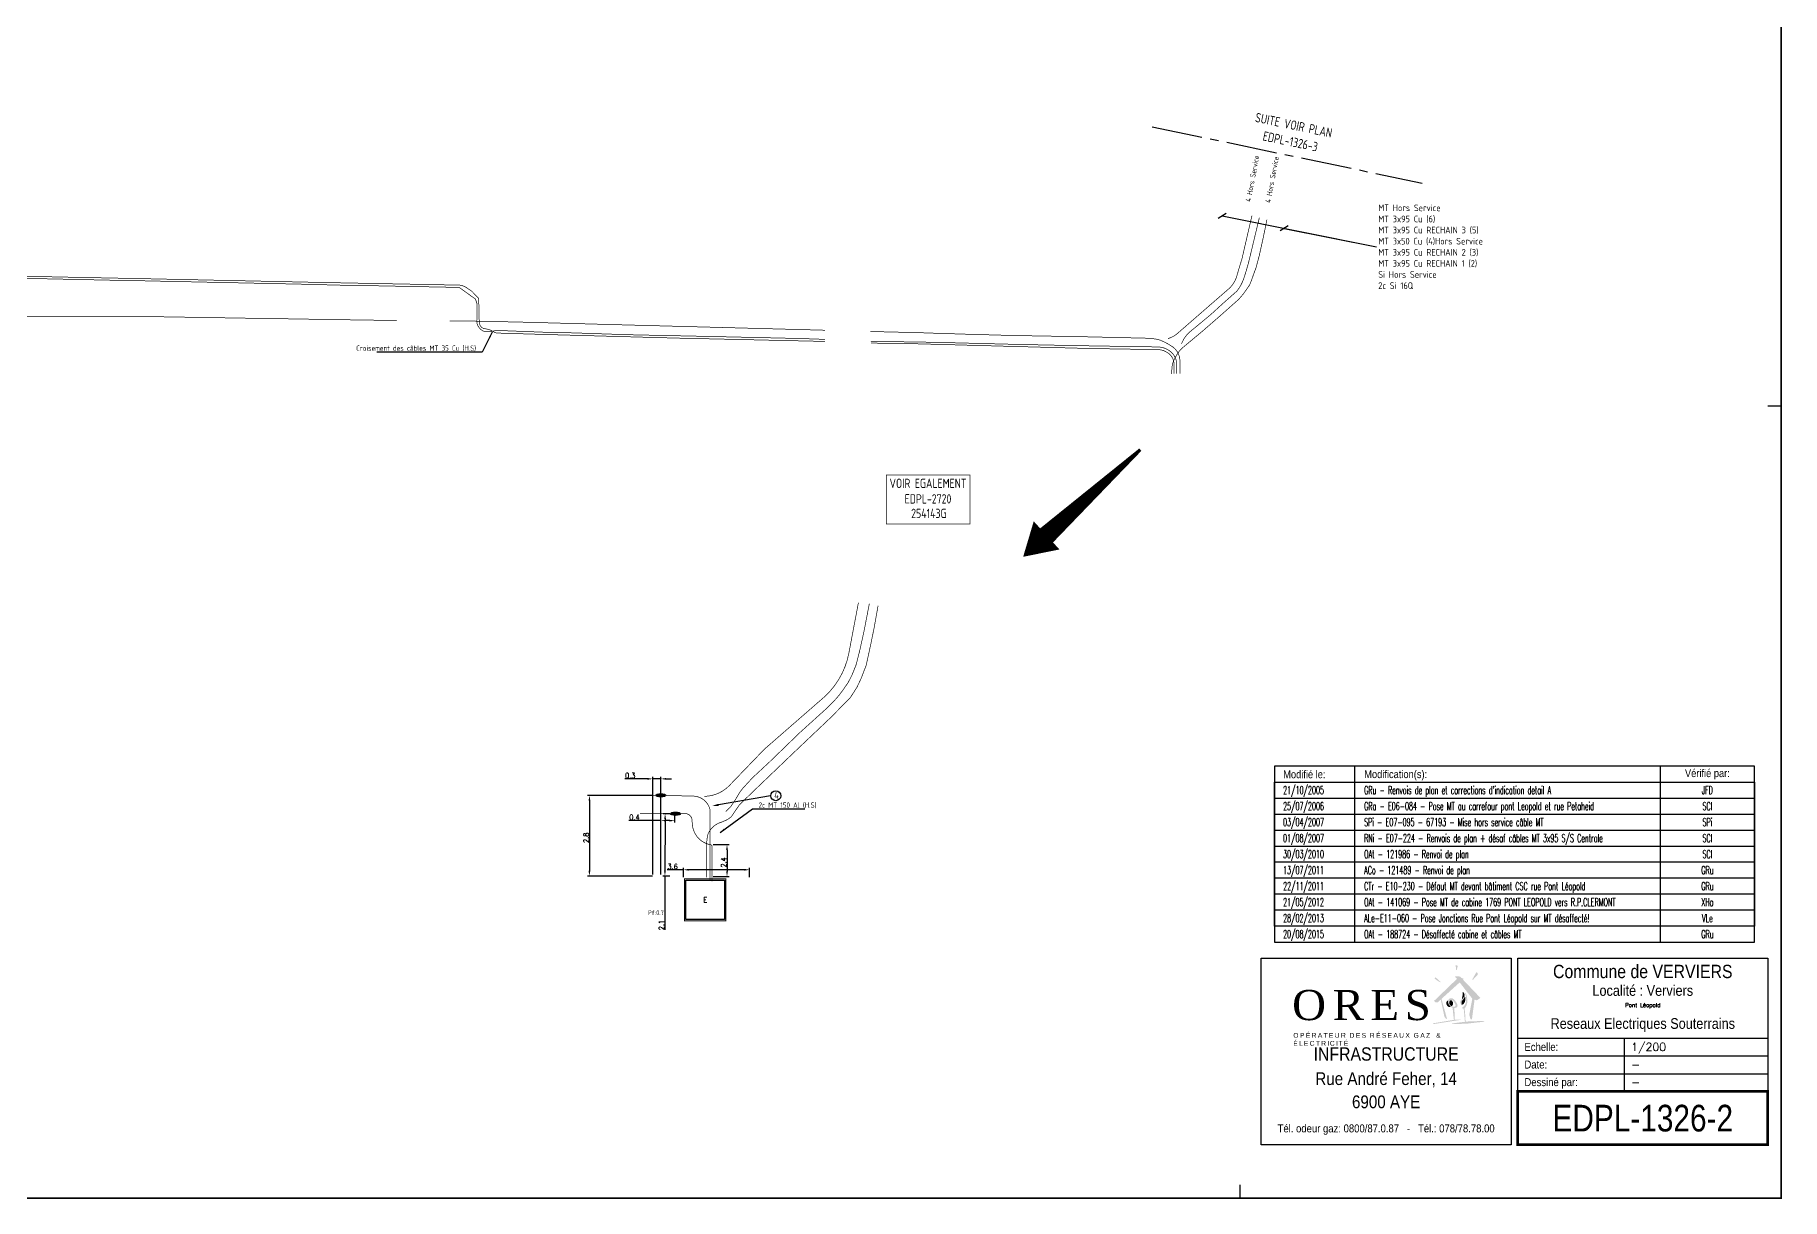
# Model space of a CAD drawing. Header units: millimetres. Extents: x 93 to 1284, y -277 to 574.
# Drawn here: x 629 to 1284, y -277 to 160 of the extents above; entities that cross this region are included whole.
import ezdxf
from ezdxf.enums import TextEntityAlignment as Align

# ---------------------------------------------------------------- set-up
doc = ezdxf.new("R2010")
doc.units = ezdxf.units.MM
doc.header["$PDMODE"] = 34
doc.linetypes.add('CENTER2', pattern=[28.575, 19.05, -3.175, 3.175, -3.175])
doc.linetypes.add('SISOUTERRAIN', pattern=[5, 2.5, -2.5])
doc.layers.get('0').update_dxf_attribs({"linetype": 'CONTINUOUS'})
doc.layers.get('Defpoints').update_dxf_attribs({"linetype": 'CONTINUOUS'})
for name, color, linetype in [('CARTOUCHE', 7, 'CONTINUOUS'), ('COTATION', 7, 'CONTINUOUS'), ('DESAFFECTE', 252, 'CONTINUOUS'), ('EQUIPEMENT', 7, 'CONTINUOUS'), ('INDICATION', 7, 'CONTINUOUS'), ('RASTER', 7, 'CONTINUOUS')]:
    doc.layers.add(name, color=color, linetype=linetype)
doc.styles.add('ARIAL_BLACK', font='', dxfattribs={"width": 0.85, "height": 5})
doc.styles.add('CARTOUCHE', font='ARIAL.TTF', dxfattribs={"width": 0.85})
doc.styles.add('indication', font='isocp.shx', dxfattribs={"width": 0.85, "height": 6})
doc.styles.add('INDICATIONS', font='isocp.shx', dxfattribs={"width": 0.85})
doc.styles.add('ROMANS', font='romans', dxfattribs={"width": 0.8, "height": 2.5})
doc.styles.get("Standard").update_dxf_attribs({"font": 'romans.shx', "width": 0.85})
doc.styles.get('ARIAL_BLACK').set_extended_font_data('Arial Black')
doc.linetypes.add('HTSOUTERRAIN', pattern='A,25,-3,[133,ltypeshp.shx,S=0.5,R=0,X=-1,Y=0],-2', length=30)
doc.linetypes.add('MTSOUTERRAIN', pattern='A,25,-3,[133,ltypeshp.shx,S=0.5,R=0,X=-1,Y=0],-2', length=30)
doc.dimstyles.new('RASTER', dxfattribs={"dimtxt": 2, "dimasz": 2, "dimexe": 0.75, "dimexo": 0.625, "dimgap": 0.25, "dimtad": 1, "dimdec": 1, "dimlfac": 0.2, "dimzin": 0, "dimdsep": 46, "dimtxsty": 'Standard', "dimcen": -0.5, "dimclrd": 256, "dimclre": 256, "dimclrt": 256, "dimadec": 0, "dimazin": 0, "dimtfac": 1, "dimtdec": 1, "dimtmove": 0, "dimatfit": 3, "dimfxl": 0, "dimtolj": 1, "dimtzin": 0, "dimarcsym": 0})
doc.dimstyles.get("Standard").update_dxf_attribs({"dimtxt": 0.18, "dimasz": 0.18, "dimexe": 0.18, "dimexo": 0.0625, "dimgap": 0.09, "dimtad": 0, "dimtih": 1, "dimtoh": 1, "dimdec": 4, "dimzin": 0, "dimdsep": 46, "dimtxsty": 'Standard', "dimcen": 0.09, "dimadec": 0, "dimazin": 0, "dimtfac": 1, "dimtdec": 4, "dimtofl": 0, "dimtmove": 0, "dimatfit": 3, "dimfxl": 0, "dimtolj": 1, "dimtzin": 0, "dimarcsym": 0})
picture_1 = doc.add_image_def('image1.tif', size_in_pixel=(9374, 6692))

# ---------------------------------------------------------------- blocks, each defined once
blk = doc.blocks.new('*D5')
at = {"layer": 'Defpoints', "color": 0, "linetype": 'Continuous', "transparency": 16777216}
for p in [(882.84, -143.98), (882.84, -155.98), (888.7, -155.98)]:
    blk.add_point(p, dxfattribs=at)
at = {"layer": 'DESAFFECTE', "linetype": 'Continuous', "lineweight": -2, "transparency": 16777216}
for p, q in [((883.46, -143.98), (889.45, -143.98)), ((888.7, -145.98), (888.7, -153.98)), ((883.46, -155.98), (889.45, -155.98))]:
    blk.add_line(p, q, dxfattribs=at)
at = {"layer": 'DESAFFECTE', "linetype": 'Continuous', "transparency": 16777216}
for points in [[(888.37, -145.98), (889.03, -145.98), (888.7, -143.98)], [(888.37, -153.98), (889.03, -153.98), (888.7, -155.98)]]:
    blk.add_solid(points, dxfattribs=at)
at = {"layer": 'DESAFFECTE', "linetype": 'Continuous', "transparency": 16777216, "insert": (887.45, -150.67), "char_height": 2, "attachment_point": 5, "rotation": 90}
blk.add_mtext('\\A1;2.4', dxfattribs=at)
blk = doc.blocks.new('ORES A0')
at = {"layer": 'CARTOUCHE'}
h = blk.add_hatch(color=256, dxfattribs=at)
h.paths.add_polyline_path([(-130.16, 73.94), (-129.55, 73.42), (-129.51, 73.37), (-128.85, 73.37), (-127.72, 74.4), (-127.63, 74.4), (-126.27, 68.07), (-125.56, 67.08), (-125.33, 67.41), (-127.35, 74.64), (-127.35, 74.73), (-120.59, 80.83), (-120.5, 80.83), (-115.8, 74.78), (-116.93, 68.91), (-116.93, 68.73), (-116.46, 67.08), (-115.94, 67.04), (-114.96, 74.45), (-114.11, 74.17), (-112.75, 75.06), (-119.32, 81.96), (-119.04, 82.29), (-119.84, 82.52), (-120.45, 83.09), (-120.87, 83.13), (-122.37, 83.18), (-121.58, 82.2)])
h.paths.add_polyline_path([(-129.6, 82.81), (-129.98, 82.34), (-128.1, 81.02), (-127.58, 80.98)], flags=17)
h.paths.add_polyline_path([(-121.95, 85.43), (-121.62, 85.62), (-121.25, 87.08), (-122, 87.41)])
h.paths.add_polyline_path([(-115.9, 81.87), (-115.57, 81.87), (-113.78, 83.79), (-113.83, 84.45), (-114.25, 84.73)])
h.paths.add_polyline_path([(-117.73, 74.83), (-117.77, 75.3), (-117.82, 75.58), (-117.91, 75.95), (-118.01, 76.28), (-118.15, 76.56), (-118.24, 76.7), (-118.34, 76.8), (-118.48, 76.94), (-118.52, 76.94), (-118.62, 76.89), (-118.67, 76.7), (-118.71, 76.52), (-118.71, 76.28), (-118.76, 76.09), (-118.81, 75.91), (-118.85, 75.72), (-118.95, 75.53), (-119.04, 75.34), (-119.18, 75.2), (-119.28, 75.06), (-119.46, 74.87), (-119.75, 74.59), (-119.93, 74.4), (-119.98, 74.31), (-120.07, 74.17), (-120.17, 74.03), (-120.21, 73.94), (-120.26, 73.7), (-120.26, 73.28), (-120.17, 73.04), (-120.12, 72.86), (-120.07, 72.72), (-119.89, 72.48), (-119.46, 72.06), (-119.65, 72.39), (-119.75, 72.57), (-119.79, 72.72), (-119.84, 73.09), (-119.84, 73.37), (-119.79, 73.65), (-119.75, 73.79), (-119.6, 74.03), (-119.51, 74.17), (-119.32, 74.36), (-119.13, 74.59), (-118.99, 74.78), (-118.85, 75.02), (-118.76, 75.25), (-118.67, 75.44), (-118.57, 75.72), (-118.52, 76.14), (-118.48, 76.42), (-118.43, 76.52), (-118.34, 76.38), (-118.29, 76.14), (-118.24, 75.91), (-118.2, 75.58), (-118.15, 75.02), (-118.1, 74.78), (-118.1, 74.4), (-118.15, 73.79), (-118.2, 73.51), (-118.24, 73.23), (-118.38, 72.86), (-118.48, 72.62), (-118.62, 72.39), (-118.76, 72.2), (-118.9, 72.06), (-119.04, 71.92), (-119.18, 71.78), (-119.37, 71.64), (-119.46, 71.54), (-119.6, 71.45), (-119.56, 71.26), (-119.42, 71.12), (-119.32, 71.03), (-119.13, 71.03), (-119.04, 70.98), (-118.99, 70.65), (-118.85, 69.2), (-118.76, 68.21), (-118.67, 67.22), (-118.57, 66.19), (-118.62, 66.1), (-118.85, 66.1), (-119.13, 66.05), (-119.51, 66), (-119.89, 65.96), (-120.31, 65.91), (-120.59, 65.86), (-120.97, 65.82), (-121.34, 65.77), (-121.72, 65.72), (-122.04, 65.68), (-122.42, 65.63), (-122.8, 65.58), (-123.17, 65.53), (-123.36, 65.49), (-123.41, 65.44), (-123.31, 65.3), (-123.22, 65.25), (-122.33, 65.25), (-121.2, 65.3), (-119.98, 65.35), (-118.81, 65.39), (-117.68, 65.44), (-116.55, 65.58), (-115.29, 65.72), (-114.49, 65.82), (-113.64, 65.91), (-112.8, 66), (-112, 66.1), (-111.44, 66.19), (-111.32, 66.38), (-113.27, 66.38), (-115, 66.33), (-117.02, 66.29), (-118.15, 66.14), (-118.34, 66.19), (-118.34, 66.66), (-118.43, 67.51), (-118.48, 68.87), (-118.52, 69.62), (-118.62, 70.42), (-118.67, 71.12), (-118.67, 71.21), (-118.52, 71.35), (-118.43, 71.5), (-118.38, 71.54), (-118.29, 71.68), (-118.2, 71.87), (-118.1, 72.06), (-118.01, 72.25), (-117.91, 72.53), (-117.82, 72.81), (-117.73, 73.14), (-117.68, 73.37)])
h.paths.add_polyline_path([(-121.67, 73.14), (-121.72, 73.28), (-121.86, 73.47), (-122, 73.7), (-122.19, 73.94), (-122.28, 74.08), (-122.51, 74.31), (-122.7, 74.5), (-122.94, 74.69), (-123.12, 74.83), (-123.41, 74.92), (-123.59, 74.97), (-124.02, 74.92), (-124.16, 74.92), (-124.39, 74.78), (-124.53, 74.69), (-124.67, 74.5), (-124.81, 74.31), (-124.86, 74.17), (-124.91, 74.08), (-124.95, 73.79), (-124.91, 73.42), (-124.91, 73.28), (-124.86, 73.18), (-124.77, 72.95), (-124.72, 72.76), (-124.63, 72.62), (-124.49, 72.43), (-124.44, 72.34), (-124.39, 72.29), (-124.3, 72.15), (-124.16, 72.01), (-123.92, 71.78), (-123.73, 71.68), (-123.55, 71.54), (-123.41, 71.5), (-123.22, 71.4), (-123.17, 71.35), (-123.17, 71.21), (-123.12, 70.74), (-122.89, 68.4), (-122.7, 66.85), (-130.59, 65.53), (-130.45, 65.25), (-119.89, 66.9), (-122.23, 66.9), (-122.42, 66.85), (-122.51, 71.26), (-122.47, 71.35), (-122.14, 71.35), (-121.95, 71.4), (-121.81, 71.45), (-121.62, 71.59), (-121.48, 71.73), (-121.43, 71.82), (-121.39, 71.96), (-121.34, 72.15), (-121.39, 72.39), (-121.43, 72.62), (-121.48, 72.76), (-121.58, 72.95)])
h.paths.add_polyline_path([(-122.23, 72.81), (-122.19, 72.67), (-122.09, 72.43), (-122.09, 72.2), (-122.14, 72.06), (-122.28, 71.82), (-122.47, 71.78), (-122.8, 71.78), (-123.08, 71.82), (-123.36, 71.87), (-123.55, 71.96), (-123.73, 72.06), (-123.92, 72.2), (-124.11, 72.39), (-124.2, 72.53), (-124.3, 72.67), (-124.39, 72.9), (-124.44, 73.09), (-124.44, 73.33), (-124.44, 73.47), (-124.39, 73.61), (-124.3, 73.79), (-124.16, 73.98), (-123.97, 74.17), (-123.73, 74.26), (-123.41, 74.22), (-123.26, 74.17), (-123.03, 73.98), (-122.94, 73.89), (-122.75, 73.65), (-122.61, 73.47), (-122.47, 73.28), (-122.37, 73.09)], flags=16)
at = {"layer": 'CARTOUCHE', "true_color": 0xffd600}
h = blk.add_hatch(color=40, dxfattribs=at)
h.paths.add_polyline_path([(-124.77, 72.95), (-124.86, 73.18), (-124.91, 73.28), (-124.91, 73.42), (-124.95, 73.79), (-124.91, 74.08), (-124.86, 74.16), (-125.2, 73.98), (-125.36, 73.79), (-125.48, 73.57), (-125.53, 73.36), (-125.54, 73), (-125.47, 72.65), (-125.32, 72.35), (-125.17, 72.13), (-124.97, 71.91), (-124.76, 71.77), (-124.51, 71.68), (-124.28, 71.66), (-124.04, 71.65), (-123.88, 71.73), (-123.86, 71.75), (-123.92, 71.78), (-124.16, 72.01), (-124.3, 72.15), (-124.39, 72.29), (-124.44, 72.34), (-124.49, 72.43), (-124.63, 72.62), (-124.72, 72.76)])
h.paths.add_polyline_path([(-122.98, 73.06), (-123.02, 73.27), (-123.06, 73.46), (-123.2, 73.68), (-123.4, 73.94), (-123.56, 74.09), (-123.71, 74.2), (-123.81, 74.23), (-123.97, 74.17), (-124.16, 73.98), (-124.3, 73.79), (-124.39, 73.61), (-124.44, 73.47), (-124.44, 73.33), (-124.44, 73.09), (-124.39, 72.9), (-124.3, 72.67), (-124.2, 72.53), (-124.11, 72.39), (-123.92, 72.2), (-123.73, 72.06), (-123.55, 71.96), (-123.54, 71.96), (-123.44, 72.02), (-123.26, 72.23), (-123.14, 72.48), (-123.02, 72.76)])
at = {"layer": 'CARTOUCHE', "true_color": 0x4dffff}
h = blk.add_hatch(color=131, dxfattribs=at)
h.paths.add_polyline_path([(-119.45, 76.19), (-119.51, 75.73), (-119.63, 75.21), (-119.71, 74.63), (-119.46, 74.87), (-119.28, 75.06), (-119.18, 75.2), (-119.04, 75.34), (-118.95, 75.53), (-118.85, 75.72), (-118.81, 75.91), (-118.76, 76.09), (-118.72, 76.25), (-118.77, 76.42), (-118.85, 76.7), (-119.01, 77.02), (-119.16, 77.25), (-119.27, 77.34), (-119.37, 77.33), (-119.46, 77.24), (-119.47, 77.05), (-119.46, 76.77), (-119.41, 76.5)])
h.paths.add_polyline_path([(-118.46, 74.19), (-118.42, 74.62), (-118.42, 74.92), (-118.5, 75.52), (-118.57, 75.74), (-118.57, 75.72), (-118.67, 75.44), (-118.76, 75.25), (-118.85, 75.02), (-118.99, 74.78), (-119.13, 74.59), (-119.32, 74.36), (-119.51, 74.17), (-119.6, 74.03), (-119.75, 73.79), (-119.79, 73.65), (-119.84, 73.37), (-119.84, 73.09), (-119.79, 72.72), (-119.75, 72.57), (-119.73, 72.55), (-119.72, 72.55), (-119.58, 72.57), (-119.42, 72.6), (-119.27, 72.69), (-119.05, 72.89), (-118.79, 73.21), (-118.59, 73.62)])
at = {"flags": 128}
for points in [[(0, 297), (-5, 297)], [(-203, 5), (-203, 0)]]:
    blk.add_lwpolyline(points, dxfattribs=at)
at = {"layer": 'CARTOUCHE'}
for points, const_width in [([(0, 0), (-1190.67, 0), (-1190.67, 850), (0, 850)], 0.7), ([(-98.75, 40), (-5, 40), (-5, 20), (-98.75, 20)], 1)]:
    blk.add_lwpolyline(points, close=True, dxfattribs=dict(at, const_width=const_width))
for points in [[(-190, 96), (-10, 96), (-10, 162), (-190, 162)], [(-190, 156), (-10, 156), (-10, 102), (-190, 102)], [(-10, 108), (-190, 108), (-190, 150), (-10, 150)], [(-190, 144), (-10, 144), (-10, 114), (-190, 114)], [(-10, 120), (-190, 120), (-190, 138), (-10, 138)], [(-10, 126), (-190, 126), (-190, 132), (-10, 132)], [(-195, 90), (-101.25, 90), (-101.25, 20), (-195, 20)], [(-98.75, 90), (-5, 90), (-5, 40), (-98.75, 40)]]:
    blk.add_lwpolyline(points, close=True, dxfattribs=at)
at = {"layer": 'CARTOUCHE', "flags": 128}
for points in [[(-160, 162), (-160, 96)], [(-45.3, 162), (-45.3, 96)], [(-98.75, 60), (-58.75, 60)], [(-58.75, 40), (-58.75, 60), (-5, 60)], [(-5, 53.2), (-98.75, 53.2)], [(-98.75, 46.6), (-5, 46.6)]]:
    blk.add_lwpolyline(points, dxfattribs=at)
at = {"layer": 'CARTOUCHE', "color": 7, "linetype": 'Continuous', "style": 'CARTOUCHE', "width": 0.85}
for s, p in [('Modifié le:', (-178.78, 159)), ('Modification(s):', (-144.53, 158.6)), ('Vérifié par:', (-27.65, 159))]:
    blk.add_text(s, height=2.93, dxfattribs=at).set_placement(p, align=Align.MIDDLE)
for s, height, p in [('INFRASTRUCTURE', 5, (-148.12, 51.55)), ('Tél. odeur gaz: 0800/87.0.87   -   Tél.: 078/78.78.00', 3, (-148.12, 24.65))]:
    blk.add_text(s, height=height, dxfattribs=at).set_placement(p, align=Align.CENTER)
for s, p in [('Echelle:', (-96.25, 55.2)), ('Date:', (-96.25, 48.6)), ('Dessiné par:', (-96.25, 42))]:
    blk.add_text(s, height=3, dxfattribs=at).set_placement(p)
at = {"layer": 'CARTOUCHE', "color": 7, "style": 'CARTOUCHE', "width": 0.85}
for s, height, p in [('Rue André Feher, 14', 4.7875, (-148.12, 42.42)), ('6900 AYE', 4.788, (-148.12, 33.71))]:
    blk.add_text(s, height=height, dxfattribs=at).set_placement(p, align=Align.CENTER)
at = {"layer": 'CARTOUCHE', "attachment_point": 1, "style": 'CARTOUCHE'}
for s, insert, char_height, width in [('{\\fTimes New Roman|b0|i0|c0|p18;\\W1.03;\\T1.2;ORES}', (-183.37, 78.07), 11.308, 46.6954), ('{\\W0.96;\\T1.3;OPÉRATEUR DES RÉSEAUX GAZ  & ÉLECTRICITÉ}', (-182.92, 61.93), 1.7898, 69.9794)]:
    blk.add_mtext(s, dxfattribs=dict(at, insert=insert, char_height=char_height, width=width))
at = {"layer": 'CARTOUCHE', "color": 7, "linetype": 'Continuous', "style": 'ROMANS', "width": 0.5}
for tag, p in [('MD1', (-186.74, 151.5)), ('MD1-2', (-156.36, 151.5)), ('MD2', (-186.74, 145.5)), ('MD2-2', (-156.36, 145.5)), ('MD3', (-186.74, 139.5)), ('MD3-2', (-156.36, 139.5)), ('MD4', (-186.74, 133.5)), ('MD4-2', (-156.36, 133.5)), ('MD5', (-186.74, 127.5)), ('MD6', (-186.74, 121.5)), ('MD5-2', (-156.36, 127.5)), ('MD6-2', (-156.36, 121.5)), ('MD7', (-186.74, 115.5)), ('MD7-2', (-156.36, 115.5)), ('MD8', (-186.74, 109.5)), ('MD8-2', (-156.36, 109.5)), ('MD9', (-186.74, 103.5)), ('MD9-2', (-156.36, 103.5)), ('MD10', (-186.74, 97.5)), ('MD10-2', (-156.36, 97.5))]:
    blk.add_attdef(tag, p, '', height=3, dxfattribs=at)
for tag, p in [('MD1-3', (-27.65, 153)), ('MD2-3', (-27.65, 147)), ('MD3-3', (-27.65, 141)), ('MD4-3', (-27.65, 135)), ('MD5-3', (-27.65, 129)), ('MD6-3', (-27.65, 123)), ('MD7-3', (-27.65, 117)), ('MD8-3', (-27.65, 111)), ('MD9-3', (-27.65, 105)), ('MD10-3', (-27.65, 99))]:
    blk.add_attdef(tag, text='', height=3, dxfattribs=at).set_placement(p, align=Align.MIDDLE_CENTER)
at = {"layer": 'CARTOUCHE', "color": 7, "linetype": 'Continuous', "style": 'CARTOUCHE', "width": 0.85}
for tag, height, p in [('COM', 5, (-51.88, 82.49)), ('LOC', 4, (-51.88, 75.86)), ('RES', 4, (-51.88, 63.48))]:
    blk.add_attdef(tag, text='', height=height, dxfattribs=at).set_placement(p, align=Align.CENTER)
at = {"layer": 'CARTOUCHE', "color": 7, "linetype": 'Continuous', "style": 'ROMANS'}
blk.add_attdef('OBJ1', text='', height=1.5, dxfattribs=at).set_placement((-51.88, 71.66), align=Align.CENTER)
for tag, p in [('ECH', (-56.25, 55.2)), ('DAT', (-56.25, 48.6)), ('DES', (-56.25, 42))]:
    blk.add_attdef(tag, p, '', height=3, dxfattribs=at)
at = {"layer": 'CARTOUCHE', "color": 7, "linetype": 'Continuous', "style": 'CARTOUCHE', "width": 0.8}
blk.add_attdef('NUM', text='', height=10, dxfattribs=at).set_placement((-51.88, 30), align=Align.MIDDLE)
blk = doc.blocks.new('*D15')
at = {"layer": 'Defpoints', "color": 0, "linetype": 'Continuous', "transparency": 16777216}
for p in [(860.88, -119.31), (860.88, -155.77), (863.88, -155.77)]:
    blk.add_point(p, dxfattribs=at)
at = {"layer": 'DESAFFECTE', "linetype": 'Continuous', "lineweight": -2, "transparency": 16777216}
for p, q in [((858.88, -119.31), (850.37, -119.31)), ((860.88, -155.15), (860.88, -118.56)), ((863.88, -119.31), (860.88, -119.31)), ((863.88, -155.15), (863.88, -118.56)), ((865.88, -119.31), (867.88, -119.31))]:
    blk.add_line(p, q, dxfattribs=at)
at = {"layer": 'DESAFFECTE', "linetype": 'Continuous', "transparency": 16777216}
for points in [[(858.88, -118.98), (858.88, -119.65), (860.88, -119.31)], [(865.88, -118.98), (865.88, -119.65), (863.88, -119.31)]]:
    blk.add_solid(points, dxfattribs=at)
at = {"layer": 'DESAFFECTE', "linetype": 'Continuous', "transparency": 16777216, "insert": (852.4, -118.06), "char_height": 2, "attachment_point": 5}
blk.add_mtext('\\A1;0.3', dxfattribs=at)
blk = doc.blocks.new('*D16')
at = {"layer": 'Defpoints', "color": 0, "linetype": 'Continuous', "transparency": 16777216}
for p in [(863.88, -134.98), (863.88, -155.77), (869.12, -155.77)]:
    blk.add_point(p, dxfattribs=at)
at = {"layer": 'DESAFFECTE', "linetype": 'Continuous', "lineweight": -2, "transparency": 16777216}
for p, q in [((863.88, -134.98), (851.9, -134.98)), ((863.88, -155.15), (863.88, -134.23)), ((867.12, -134.98), (865.88, -134.98))]:
    blk.add_line(p, q, dxfattribs=at)
at = {"layer": 'DESAFFECTE', "linetype": 'Continuous', "transparency": 16777216}
for points in [[(865.88, -134.65), (865.88, -135.32), (863.88, -134.98)], [(867.12, -134.65), (867.12, -135.32), (869.12, -134.98)]]:
    blk.add_solid(points, dxfattribs=at)
at = {"layer": 'DESAFFECTE', "linetype": 'Continuous', "transparency": 16777216, "insert": (853.97, -133.73), "char_height": 2, "attachment_point": 5}
blk.add_mtext('\\A1;0.4', dxfattribs=at)
blk = doc.blocks.new('*D17')
at = {"layer": 'Defpoints', "color": 0, "linetype": 'Continuous', "transparency": 16777216}
for p in [(861.35, -125.5), (837.11, -155.77), (861.35, -155.77)]:
    blk.add_point(p, dxfattribs=at)
at = {"layer": 'DESAFFECTE', "linetype": 'Continuous', "lineweight": -2, "transparency": 16777216}
for p, q in [((860.73, -125.5), (836.36, -125.5)), ((837.11, -127.5), (837.11, -153.77)), ((860.73, -155.77), (836.36, -155.77))]:
    blk.add_line(p, q, dxfattribs=at)
at = {"layer": 'DESAFFECTE', "linetype": 'Continuous', "transparency": 16777216}
for points in [[(836.77, -127.5), (837.44, -127.5), (837.11, -125.5)], [(836.77, -153.77), (837.44, -153.77), (837.11, -155.77)]]:
    blk.add_solid(points, dxfattribs=at)
at = {"layer": 'DESAFFECTE', "linetype": 'Continuous', "transparency": 16777216, "insert": (835.86, -141.43), "char_height": 2, "attachment_point": 5, "rotation": 90}
blk.add_mtext('\\A1;2.8', dxfattribs=at)
blk = doc.blocks.new('*D18')
at = {"layer": 'Defpoints', "color": 0, "linetype": 'Continuous', "transparency": 16777216}
for p in [(867.96, -132.41), (865.42, -155.76), (867.88, -155.77)]:
    blk.add_point(p, dxfattribs=at)
at = {"layer": 'DESAFFECTE', "linetype": 'Continuous', "lineweight": -2, "transparency": 16777216}
for p, q in [((867.33, -132.41), (864.74, -132.4)), ((865.49, -134.41), (865.42, -153.76)), ((867.26, -155.77), (864.67, -155.76)), ((865.42, -155.76), (865.35, -175.94))]:
    blk.add_line(p, q, dxfattribs=at)
at = {"layer": 'DESAFFECTE', "linetype": 'Continuous', "transparency": 16777216}
for points in [[(865.15, -134.4), (865.82, -134.41), (865.49, -132.41)], [(865.09, -153.76), (865.76, -153.77), (865.42, -155.76)]]:
    blk.add_solid(points, dxfattribs=at)
at = {"layer": 'DESAFFECTE', "linetype": 'Continuous', "transparency": 16777216, "insert": (864.11, -174.15), "char_height": 2, "attachment_point": 5, "rotation": 89.81501}
blk.add_mtext('\\A1;2.1', dxfattribs=at)
blk = doc.blocks.new('*D19')
at = {"layer": 'COTATION', "linetype": 'Continuous', "lineweight": -2, "transparency": 16777216}
for p, q in [((872.33, -153.41), (866.27, -153.41)), ((872.33, -156.13), (872.33, -152.66)), ((895.18, -153.41), (874.33, -153.41)), ((897.18, -156.13), (897.18, -152.66))]:
    blk.add_line(p, q, dxfattribs=at)
at = {"layer": 'COTATION', "linetype": 'Continuous', "transparency": 16777216}
for points in [[(874.33, -153.08), (874.33, -153.75), (872.33, -153.41)], [(895.18, -153.08), (895.18, -153.75), (897.18, -153.41)]]:
    blk.add_solid(points, dxfattribs=at)
at = {"layer": 'Defpoints', "color": 0, "linetype": 'Continuous', "transparency": 16777216}
for p in [(872.33, -153.41), (872.33, -156.75), (897.18, -156.75)]:
    blk.add_point(p, dxfattribs=at)
at = {"layer": 'COTATION', "linetype": 'Continuous', "transparency": 16777216, "insert": (868.3, -152.16), "char_height": 2, "attachment_point": 5}
blk.add_mtext('\\A1;3.6', dxfattribs=at)
blk = doc.blocks.new('*U53')
at = {"layer": 'EQUIPEMENT', "const_width": 0.35, "flags": 128}
blk.add_lwpolyline([(15.5, 15.7), (15.5, 0), (0, 0), (0, 15.7)], close=True, dxfattribs=at)
at = {"layer": 'EQUIPEMENT'}
blk.add_lwpolyline([(0.5, 15.2), (15, 15.2), (15, 0.5), (0.5, 0.5)], close=True, dxfattribs=at)
at = {"layer": 'EQUIPEMENT', "insert": (7.75, 7.85), "char_height": 2, "width": 15.5003, "attachment_point": 5}
blk.add_mtext('E', dxfattribs=at)
at = {"layer": 'EQUIPEMENT', "style": 'ARIAL_BLACK', "width": 0.85}
for tag, p in [('NOM', (2, 10.65)), ('NUM', (2, 17.06))]:
    blk.add_attdef(tag, text='', height=5, dxfattribs=at).set_placement(p, align=Align.MIDDLE)

msp = doc.modelspace()

# ---------------------------------------------------------------- hatches: boundary and pattern name
at = {"layer": 'DESAFFECTE'}
h = msp.add_hatch(color=256, dxfattribs=at)
edge = h.paths.add_edge_path()
edge.add_ellipse((863.86, -125.48), major_axis=(1.91, 0), ratio=0.321863, start_angle=0, end_angle=360)
at = {"layer": 'EQUIPEMENT'}
h = msp.add_hatch(color=256, dxfattribs=at)
edge = h.paths.add_edge_path()
edge.add_ellipse((869.36, -132.4), major_axis=(1.91, 0), ratio=0.321863, start_angle=0, end_angle=360)

# ---------------------------------------------------------------- linework, layer by layer
at = {"layer": 'COTATION', "linetype": 'Continuous'}
msp.add_line((869.12, -135.64), (869.12, -132.77), dxfattribs=at)
at = {"layer": 'COTATION', "linetype": 'Continuous', "flags": 128}
msp.add_lwpolyline([(869.36, -131.79), (869.36, -133.02)], dxfattribs=at)
msp.add_lwpolyline([(869.36, -131.79), (869.36, -133.02)], dxfattribs=at)
at = {"layer": 'DESAFFECTE', "linetype": 'Continuous'}
msp.add_line((869.12, -135.64), (869.12, -132.77), dxfattribs=at)
at = {"layer": 'DESAFFECTE', "linetype": 'MTSOUTERRAIN', "const_width": 0.25, "flags": 128}
for points in [[(473.1, 151.01), (472.2, 126.08), (470.47, 89.72), (470.27, 81.96), (470.32, 78.31), (470.32, 75.87), (471.42, 73.7), (473.35, 71.8), (476.13, 70.72), (481.01, 70.72), (510.51, 70.72), (536.84, 70.35), (561.79, 70.12), (608.48, 69.6), (637.02, 68.9), (670.07, 68.24), (739.36, 66.77), (787.66, 65.84, -0.155249), (790.82, 65), (792.93, 63.57, -0.066244), (793.03, 63.49), (795.45, 60.98, -0.189063), (795.59, 60.64), (795.77, 52.45), (795.96, 51.14, 0.101219), (795.96, 51.14), (795.96, 51.14, 0.284073), (797.72, 49.51), (798.01, 49.46, -0.082637), (800.2, 48.86), (801.06, 48.38, 0.122509), (802.59, 47.85), (808.3, 47.68), (821.46, 47.29), (869.89, 45.96), (925.5, 44.71)], [(1088.32, 91.16), (1086.07, 81.77), (1084.22, 74.08), (1083.28, 70.82), (1082.53, 68.48, -0.091135), (1079.9, 63.6), (1079.9, 63.6), (1074.53, 58.83), (1070.26, 54.93), (1065.47, 50.94), (1062.63, 48.6, 0.101172), (1059.85, 45.37), (1059.85, 45.37), (1059.1, 43.82), (1059.1, 43.82)], [(472.42, 69.79), (510.01, 69.41), (568.57, 69.2), (627.53, 68.32), (660.64, 67.61), (670.24, 67.44), (685.39, 67.11), (729.25, 66.18), (747.42, 65.71), (754.99, 65.62), (788.28, 64.96), (794.37, 60.59), (794.97, 58.83), (794.9, 53.74), (794.88, 52.27, 0.188725), (795.84, 49.79), (795.84, 49.79, -0.275382), (795.84, 49.79), (795.84, 49.79, 0.125049), (797.39, 48.57), (799.75, 48.35, 0.120001), (800.67, 48.47), (801.76, 48.76, -0.083487), (801.92, 48.79), (805.28, 48.73), (821.05, 48.13), (831.04, 47.92), (851.48, 47.23), (881.25, 46.6), (915.69, 45.82), (925.25, 45.49), (925.47, 45.48)], [(942.47, 48.43), (959.65, 48.03), (964.88, 47.85), (977.2, 47.46), (983.61, 47.28), (995.73, 46.94), (1008.88, 46.71), (1021.21, 46.5), (1046.7, 45.91, -0.052195), (1050.98, 45.26), (1050.98, 45.26, -0.058501), (1055.99, 42.55), (1056.68, 41.94, -0.18045), (1058.52, 37.78), (1058.52, 37.78), (1058.52, 32.6)], [(888.17, -131.58), (889.98, -129.89, 0.059922), (890.06, -129.8), (891.98, -126.88), (892.84, -125.42, -0.064354), (895.59, -121.8), (898.27, -118.89), (904.58, -113.03), (916.19, -101.8), (925.46, -93.42), (928.3, -90.64, 0.040283), (932.09, -86.15), (934.18, -83.1), (935.65, -80.18), (937.1, -76.54), (938.4, -71.47), (940.07, -63.96), (942.07, -53.58)]]:
    msp.add_lwpolyline(points, format="xyb", dxfattribs=at)
at = {"layer": 'DESAFFECTE', "linetype": 'HTSOUTERRAIN', "const_width": 0.25, "flags": 128}
for points in [[(1054.08, 45.8, 0.112451), (1057.57, 47.68), (1076.78, 64.39, 0.144341), (1079.84, 69.18, -0.00539), (1081.77, 75.61), (1085.54, 91.89)], [(937.97, -53.24), (934.39, -72.16, -0.161491), (925.31, -88.49), (902.71, -108.19), (889.54, -121.86, -0.202034), (880.16, -125.85, -254.667735)]]:
    msp.add_lwpolyline(points, format="xyb", dxfattribs=at)
at = {"layer": 'DESAFFECTE', "linetype": 'SISOUTERRAIN', "const_width": 0.25, "flags": 128}
for points in [[(1091.15, 90.36), (1089.77, 83.62), (1088.26, 76.83), (1087.11, 72.49), (1085.86, 69.05), (1085.29, 67.46), (1084.66, 65.89), (1082.41, 62.63), (1080.55, 60.48), (1073.66, 54.35), (1067.08, 48.64), (1060.03, 42.76), (1059.55, 42.34, 0.092099), (1057.15, 39.33), (1057.15, 39.33), (1056.77, 38.61, 0.129364), (1055.56, 34.96), (1055.48, 33.93), (1055.44, 32.55)], [(880.98, -156.22), (880.92, -144.31), (881.38, -140.52), (881.38, -140.52, -0.247265), (886.65, -135.54), (888.43, -134.79, 0.056073), (890.32, -133.49), (893.33, -129.06), (899.25, -123.33), (913.22, -109.96), (927.81, -96.11), (934.98, -88.78), (937.44, -84.94), (939.1, -81.41), (940.91, -76.63), (942.64, -68.65), (943.85, -62.73), (945.35, -54.37)]]:
    msp.add_lwpolyline(points, format="xyb", dxfattribs=at)
at = {"layer": 'DESAFFECTE', "linetype": 'MTSOUTERRAIN', "const_width": 0.25, "flags": 128}
for points in [[(602.86, 53.87), (602.86, 53.87), (630.25, 54.09), (648.25, 54.13), (665.63, 54.13), (689.68, 53.74), (714.37, 53.33), (727.36, 53.14), (740.86, 52.9), (750.5, 52.77), (764.55, 52.56), (764.89, 52.55)], [(784.69, 52.41), (796.42, 52.29), (813.31, 51.91), (848.37, 50.96), (879.69, 50.13), (924.82, 48.93), (925.42, 48.92)], [(861.95, -125.48), (844.88, -125.5)], [(867.45, -132.4), (856.05, -132.18)]]:
    msp.add_lwpolyline(points, dxfattribs=at)
at = {"layer": 'DESAFFECTE', "linetype": 'MTSOUTERRAIN', "flags": 128}
for points in [[(942.63, 44.79, 0.25, 0.25, 0), (944.59, 44.72, 0.25, 0.25, 0), (966.29, 44.39, 0.25, 0.25, 0), (998.22, 43.58, 0.25, 0.25, 0), (1020.76, 43.12, 0.25, 0.25, 0), (1047.32, 42.69, 0.25, 0.25, 0), (1047.75, 42.69, 0.25, 0.25, 0), (1050.14, 42.62, 0.25, 0.25, -0.146122), (1053.93, 41.62, 0.25, 0.25, -0.295669), (1057.31, 35.84, 0.25, 0.25, 0), (1057.36, 32.58, 0.25, 0.25, 0)], [(942.71, 44.1, 0.25, 0.25, 0), (960.98, 43.8, 0.25, 0.25, 0), (991.08, 42.97, 0.25, 0.25, 0), (1024.65, 42.06, 0.25, 0.25, 0), (1047.3, 41.69, 0.25, 0.25, 0), (1047.73, 41.69, 0.25, 0.25, 0), (1050.14, 41.62, 0.25, 0.25, -0.149155), (1053.44, 40.75, 0.25, 0.25, 0), (1053.44, 40.75, 0.25, 0.25, 0), (1053.44, 40.75, 0.25, 0.25, -0.299025), (1056.31, 35.86, 0.25, 0.25, 0), (1056.31, 32.57, 0.25, 0.25, 0)]]:
    msp.add_lwpolyline(points, format="xyseb", dxfattribs=at)
at = {"layer": 'DESAFFECTE', "linetype": 'MTSOUTERRAIN', "ltscale": 0.5, "const_width": 0.25, "flags": 128}
for points in [[(882.38, -157.66), (882.38, -131.13, 0.346735), (876.18, -125.78), (863.96, -125.5)], [(871.26, -132.4), (873.41, -132.38, -0.315578), (875.53, -134.38, 0.008781), (875.76, -136.84, 0.333763), (882.65, -144.04, -0.367076), (883.07, -144.54), (883.07, -157.68)]]:
    msp.add_lwpolyline(points, format="xyb", dxfattribs=at)
at = {"layer": 'DESAFFECTE'}
msp.add_ellipse((863.86, -125.48), major_axis=(1.91, 0), ratio=0.321863, dxfattribs=at)
at = {"layer": 'EQUIPEMENT'}
msp.add_ellipse((869.36, -132.4), major_axis=(1.91, 0), ratio=0.321863, dxfattribs=at)
at = {"layer": 'INDICATION', "linetype": 'ByBlock'}
msp.add_line((905.04, -125.7), (885.49, -129.09), dxfattribs=at)
at = {"layer": 'INDICATION', "linetype": 'CENTER2', "flags": 128}
msp.add_lwpolyline([(1048.12, 125.24), (1149.37, 104.07)], dxfattribs=at)
at = {"layer": 'INDICATION', "linetype": 'Continuous', "flags": 128}
msp.add_lwpolyline([(1043.68, 4.13, 1.19, 7.15, 0), (1008.53, -28.02, 7.15, 0, 0), (999.74, -36.05, 0, 14.29, 0), (1008.53, -28.02, 14.29, 14.29, 0)], format="xyseb", dxfattribs=at)
at = {"layer": 'INDICATION', "const_width": 0.25}
msp.add_lwpolyline([(948.38, -5.32), (979.77, -5.32), (979.77, -23.69), (948.38, -23.69)], close=True, dxfattribs=at)
at = {"layer": 'INDICATION'}
msp.add_circle((906.98, -125.65), 1.86, dxfattribs=at)
at = {"layer": 'INDICATION', "linetype": 'ByBlock'}
msp.add_solid([(885.42, -128.68), (885.56, -129.5), (883.03, -129.52)], dxfattribs=at)
msp.add_solid([(885.42, -128.68), (885.56, -129.5), (883.03, -129.52)], dxfattribs=at)

# ---------------------------------------------------------------- block references
at = {"layer": 'CARTOUCHE'}
msp.add_blockref('ORES A0', (1283.97, -276.53), dxfattribs=at).add_auto_attribs({'COM': 'Commune de VERVIERS', 'LOC': 'Localité : Verviers', 'RES': 'Reseaux Electriques Souterrains', 'OBJ1': 'Pont Léopold', 'DAT': '-', 'ECH': '1/200', 'DES': '-', 'NUM': 'EDPL-1326-2', 'MD1': '21/10/2005', 'MD1-2': "GRu - Renvois de plan et corrections d'indication detail A ", 'MD1-3': 'JFD', 'MD2': '25/07/2006', 'MD2-2': 'GRa - E06-084 - Pose MT au carrefour pont Leopold et rue Petaheid', 'MD2-3': 'SCl', 'MD3': '03/04/2007', 'MD3-2': 'SPi - E07-095 - 67193 - Mise hors service câble MT ', 'MD3-3': 'SPi', 'MD4': '01/08/2007', 'MD4-2': 'RNi - E07-224 - Renvois de plan + désaf câbles MT 3x95 S/S Centrale', 'MD4-3': 'SCl', 'MD5': '30/03/2010', 'MD5-2': 'OAt - 121986 - Renvoi de plan', 'MD5-3': 'SCl', 'MD6': '13/07/2011', 'MD6-2': 'ACo - 121489 - Renvoi de plan ', 'MD6-3': 'GRu', 'MD7': '22/11/2011', 'MD7-2': 'CTr - E10-230 - Défaut MT devant bâtiment CSC rue Pont Léopold', 'MD7-3': 'GRu', 'MD8': '21/05/2012', 'MD8-2': 'OAt - 141069 - Pose MT de cabine 1769 PONT LEOPOLD vers R.P.CLERMONT', 'MD8-3': 'XHo', 'MD9': '28/02/2013', 'MD9-2': 'ALe-E11-060 - Pose Jonctions Rue Pont Léopold sur MT désaffecté!', 'MD9-3': 'VLe', 'MD10': '20/08/2015', 'MD10-2': 'OAt - 188724 - Désaffecté cabine et câbles MT', 'MD10-3': 'GRu'})
at = {"layer": 'EQUIPEMENT'}
msp.add_blockref('*U53', (872.77, -172.55), dxfattribs=at)

# ---------------------------------------------------------------- texts
at = {"layer": 'DESAFFECTE', "insert": (1083.11, 97.31), "char_height": 2, "width": 78.3194, "attachment_point": 1, "rotation": 79.50343, "style": 'INDICATIONS'}
msp.add_mtext('4 Hors Service', dxfattribs=at)
at = {"layer": 'DESAFFECTE', "insert": (900.55, -130.34), "char_height": 2, "attachment_point": 7, "style": 'INDICATIONS'}
msp.add_mtext('2c MT 150 Al (H.S)', dxfattribs=at)
at = {"layer": 'INDICATION', "style": 'INDICATIONS', "width": 0.85}
for s, p in [('SUITE VOIR PLAN', (1100.87, 124.09)), ('EDPL-1326-3', (1099.6, 117.99))]:
    msp.add_text(s, height=3.5, rotation=348.19017, dxfattribs=at).set_placement(p, align=Align.CENTER)
for s, p in [('VOIR EGALEMENT', (964.07, -10.24)), ('EDPL-2720', (964.07, -16.07)), ('254143G', (964.4, -21.52))]:
    msp.add_text(s, height=3.5, dxfattribs=at).set_placement(p, align=Align.CENTER)
at = {"layer": 'INDICATION', "insert": (1090.5, 96.93), "char_height": 2, "width": 78.3194, "attachment_point": 1, "rotation": 79.50343, "style": 'INDICATIONS'}
msp.add_mtext('{\\C252;4 Hors Service}', dxfattribs=at)
at = {"layer": 'INDICATION'}
for s, insert, char_height, attachment_point, style in [('{\\C252;MT Hors Service\\P}MT 3x95 Cu (6)\\PMT 3x95 Cu RECHAIN 3 (5)\\P{\\C252;MT 3x50 Cu (4)Hors Service}\\PMT 3x95 Cu RECHAIN 2 (3)\\PMT 3x95 Cu RECHAIN 1 (2)\\P{\\C252;Si Hors Service \\P}2c Si 16Q', (1132.91, 80.22), 2.5, 4, 'INDICATIONS'), ('{\\C252;Croisement des câbles MT 35 Cu (H.S)}', (794.6, 40.99), 2, 9, 'indication')]:
    msp.add_mtext(s, dxfattribs=dict(at, insert=insert, char_height=char_height, attachment_point=attachment_point, style=style))
at = {"layer": 'INDICATION', "attachment_point": 1, "style": 'INDICATIONS'}
for s, insert, char_height, width in [('4', (906.39, -124.19), 2.5, 5.0502), ('Pf:0.7', (859.1, -168.6), 1.8, 15)]:
    msp.add_mtext(s, dxfattribs=dict(at, insert=insert, char_height=char_height, width=width))

# ---------------------------------------------------------------- dimensions: what is measured, and where the dimension line sits
at = {"layer": 'COTATION', "linetype": 'Continuous'}
dim = msp.add_linear_dim(base=(872.33, -153.41), p1=(897.18, -156.75), p2=(872.33, -156.75), angle=180, text='3.6', dimstyle='RASTER', override={"dimtxsty": 'Standard'}, dxfattribs=at)
dim.commit()
dim.dimension.update_dxf_attribs({"geometry": '*D19', "text_midpoint": (868.3, -153.41), "dimtype": 161})
at = {"layer": 'DESAFFECTE', "linetype": 'Continuous'}
for base, p1, p2, angle, text, picture, middle in [((860.88, -119.31), (863.88, -155.77), (860.88, -155.77), 180, '0.3', '*D15', (852.4, -119.31)), ((865.42, -155.76), (867.96, -132.41), (867.88, -155.77), 269.81501, '2.1', '*D18', (865.36, -174.15))]:
    dim = msp.add_linear_dim(base=base, p1=p1, p2=p2, angle=angle, text=text, dimstyle='RASTER', dxfattribs=at)
    dim.commit()
    dim.dimension.update_dxf_attribs({"geometry": picture, "text_midpoint": middle, "dimtype": 161})
for base, p1, p2, angle, text, override, picture, middle in [((837.11, -155.77), (861.35, -125.5), (861.35, -155.77), 270, '2.8', {"dimtxsty": 'Standard'}, '*D17', (837.11, -141.43)), ((863.88, -134.98), (869.12, -155.77), (863.88, -155.77), 180, '0.4', {"dimse1": 1}, '*D16', (853.97, -134.98))]:
    dim = msp.add_linear_dim(base=base, p1=p1, p2=p2, angle=angle, text=text, dimstyle='RASTER', override=override, dxfattribs=at)
    dim.commit()
    dim.dimension.update_dxf_attribs({"geometry": picture, "text_midpoint": middle, "dimtype": 161})
dim = msp.add_linear_dim(base=(888.7, -155.98), p1=(882.84, -143.98), p2=(882.84, -155.98), angle=270, dimstyle='RASTER', override={"dimtxsty": 'Standard'}, dxfattribs=at)
dim.commit()
dim.dimension.update_dxf_attribs({"geometry": '*D5', "text_midpoint": (888.7, -150.67), "dimtype": 161})

# ---------------------------------------------------------------- pictures from other files: only their frames are drawn
at = {"layer": 'RASTER'}
image = msp.add_image(picture_1, insert=(93.31, -276.53), size_in_units=(1190.66, 850), dxfattribs=at)
image.dxf.flags = 11

# ---------------------------------------------------------------- leaders
at = {"layer": 'DESAFFECTE', "annotation_type": 0, "has_hookline": 1, "hookline_direction": 0, "text_width": 17.38}
msp.add_leader([(886.08, -139.39), (898.3, -130.59), (900.3, -130.59)], dimstyle='RASTER', dxfattribs=at)
at = {"layer": 'INDICATION', "annotation_type": 0, "has_hookline": 1}
for points, dimstyle, override, hookline_direction, text_width in [([(1074.36, 91.75), (1132.28, 80.22)], 'Standard', {"dimasz": 2.5, "dimgap": -0.63, "dimtad": 0, "dimldrblk": 'Oblique'}, 0, 34.01), ([(800.69, 48.14), (796.85, 40.74), (794.85, 40.74)], 'RASTER', {"dimlfac": 0.2, "dimclrd": 256, "dimclre": 256, "dimclrt": 256}, 1, 37.15)]:
    msp.add_leader(points, dimstyle=dimstyle, override=override, dxfattribs=dict(at, hookline_direction=hookline_direction, text_width=text_width))
at = {"layer": 'INDICATION'}
msp.add_leader([(1097.63, 87.12), (1132.28, 80.22)], dimstyle='Standard', override={"dimasz": 2.5, "dimgap": -0.63, "dimtad": 0, "dimldrblk": 'Oblique'}, dxfattribs=at)

doc.saveas('drawing.dxf')
